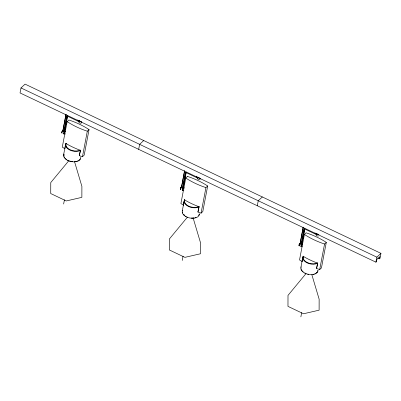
<?xml version="1.0" encoding="UTF-8"?>
<svg xmlns="http://www.w3.org/2000/svg" width="401" height="401" viewBox="0 0 401 401"><rect width="100%" height="100%" fill="white"/><g stroke="black" fill="none" stroke-linecap="round" stroke-linejoin="round"><path stroke-width="0.6" d="M379.486 258.835L379.998 258.359L380.95 253.362L25.083 84.13L21.002 87.939L20.05 92.937L375.917 262.164L376.429 261.693L376.86 259.422L379.917 256.565L379.486 258.835L377.792 258.028M62.681 131.588L65.98 114.315M62.857 131.147L66.04 114.465M63.894 131.628L66.892 115.914L79.453 121.914M64.13 131.628L66.892 115.914L67.077 116.18M64.496 131.568L67.493 115.854M64.556 131.718L67.503 116.265M64.711 131.774L64.862 130.982A1.564 0.501 -64.6 0 0 64.08 131.708L62.626 131.017A1.564 0.501 -64.6 0 1 63.243 130.34M79.318 155.648L80.456 150.26L79.318 155.648L82.446 156.741L84.18 155.122L89.052 129.588A59.965 35.834 10.8 0 0 68.882 119.999L67.152 121.613L62.28 147.152L64.882 148.676M63.639 154.636L65.634 144.19M64.847 148.766L65.899 143.337L66.3 143.688A60.31 36.04 10.8 0 0 79.824 150.119L80.34 150.31M79.137 120.551L78.882 121.889A1.564 0.932 10.8 0 1 79.087 121.433M63.624 204.049L64.441 199.783M82.446 156.741L87.318 131.202L89.052 129.588M138.671 149.347L139.628 144.35L143.703 140.54M181.302 187.999L184.6 170.726L181.367 188.149M182.52 188.039L185.518 172.325L198.074 178.325M182.751 188.039L185.518 172.325L185.698 172.585M183.232 187.372L185.999 172.866M183.182 188.129L186.239 172.079M187.508 176.405L185.773 178.024L180.901 203.563L183.473 205.177L184.52 199.748L183.503 205.086M182.265 211.041L184.254 200.595M182.244 260.46L183.062 256.194M197.944 212.059L199.076 206.665L197.944 212.059L201.066 213.152L202.801 211.533L207.673 185.994A59.965 35.834 10.8 0 0 187.508 176.41M201.066 213.152L205.939 187.613L207.673 185.994M257.297 205.758L258.249 200.761L262.329 196.951M300.038 243.813L303.221 227.136L300.103 243.963M301.026 245.051L304.138 228.735L316.143 234.47A1.564 0.932 10.8 0 0 316.128 234.705L316.379 233.367M301.261 245.046L304.138 228.735L304.319 228.996M301.853 243.783L304.735 228.67M301.913 243.943L304.86 228.49M316.564 268.464L317.702 263.076L316.564 268.464L319.692 269.562L321.427 267.943L326.294 242.404A59.965 35.834 10.8 0 0 306.128 232.821L304.394 234.435L299.527 259.968L302.128 261.497M300.885 267.452L302.875 257.006M302.093 261.587L303.146 256.154L303.547 256.51A60.31 36.04 10.8 0 0 317.066 262.941L317.582 263.126M300.87 316.87L301.682 312.6M319.692 269.562L324.564 244.024L326.294 242.404M375.917 262.164L376.87 257.166L380.95 253.362M81.543 122.039L77.714 120.099M196.269 176.199L196.455 176.791L200.164 178.45M314.955 232.921L315.056 233.006M318.63 234.705L318.975 234.78M68.877 160.646L50.762 182.565L50.727 193.553L66.28 200.946L81.864 197.357L81.894 186.37L74.596 161.859M187.498 217.056L169.382 238.976L169.352 249.963L184.901 257.357L200.485 253.763L200.52 242.775L193.036 217.668M306.118 273.467L288.003 295.382L287.973 306.369L303.522 313.767L319.111 310.173L319.141 299.186L311.838 274.68M200.154 179.503L198.655 179.598M81.208 123.202L80.035 123.187L78.902 122.33M318.339 236.059L316.94 235.883L316.143 235.151M81.734 121.959L81.388 121.889L81.649 122.135M200.355 178.37L200.009 178.3L200.269 178.54M198.961 206.715L198.445 206.53A60.31 36.04 10.8 0 1 184.926 200.099L184.49 199.838M21.002 87.939L376.87 257.166M315.216 233.161L318.79 234.861M198.32 179.473L197.678 178.991M77.599 119.994L77.679 120.245M324.564 244.019A59.965 35.834 10.8 0 1 304.399 234.43M317.497 271.667A8.456 5.053 10.8 0 1 316.685 272.735M315.432 273.592A8.456 5.053 10.8 0 1 314.66 273.923M313.808 274.184A8.456 5.053 10.8 0 1 312.885 274.369M308.78 274.309A8.456 5.053 10.8 0 1 307.732 274.089M305.732 273.417A8.456 5.053 10.8 0 1 304.815 272.981M303.216 271.938A8.456 5.053 10.8 0 1 301.602 270.089M301.306 269.437A8.456 5.053 10.8 0 1 301.141 268.785M316.725 272.525A8.456 5.053 10.8 0 1 316.153 272.986M317.853 270.239A8.456 5.053 10.8 0 1 317.757 270.86M318.088 270.485A8.737 5.223 10.8 0 1 308.148 274.359A8.737 5.223 10.8 0 1 301.146 266.845M317.627 263.287A8.737 5.223 10.8 0 1 307.116 262.891A8.737 5.223 10.8 0 1 303.141 256.399M317.462 262.906A8.441 5.048 10.8 0 1 307.306 262.525A8.441 5.048 10.8 0 1 303.467 256.249M317.597 234.194A1.604 0.957 10.8 0 1 317.221 234.049M316.89 233.858A1.604 0.957 10.8 0 1 316.64 233.628M318.008 234.364A1.754 1.048 10.8 0 1 316.514 233.658M300.489 243.156A1.564 0.501 -64.6 0 0 299.873 243.838L301.326 244.53A1.564 0.501 -64.6 0 1 302.108 243.798M300.6 243.031A1.604 0.516 -64.6 0 0 299.477 244.069A1.604 0.516 -64.6 0 0 299.126 245.868A1.564 0.501 -64.6 0 0 299.607 245.718M301.687 246.374A1.564 0.501 -64.6 0 1 300.996 246.755A1.604 0.516 -64.6 0 1 301.341 244.956A1.604 0.516 -64.6 0 1 302.469 243.918A1.604 0.516 -64.6 0 1 302.534 244.319M301.657 246.46A1.303 0.421 -64.6 0 1 301.181 246.204A1.303 0.421 -64.6 0 1 301.818 244.67A1.303 0.421 -64.6 0 1 302.509 244.399M302.489 246.294A1.303 0.421 -64.6 0 1 302.6 245.988M299.311 245.643A1.393 0.446 -64.6 0 1 299.056 245.643A1.429 0.461 -64.6 0 1 299.357 244.059A1.393 0.446 -64.6 0 1 300.344 243.141M301.838 246.334A1.393 0.446 -64.6 0 1 301.221 246.67M302.499 244.209A1.393 0.446 -64.6 0 0 301.517 245.131A1.429 0.461 -64.6 0 0 301.196 246.695M302.509 244.169A1.429 0.461 -64.6 0 1 302.59 244.505M300.344 243.141A1.429 0.461 -64.6 0 1 300.409 243.272M205.944 187.608A59.965 35.834 10.8 0 1 185.778 178.024M196.039 217.512A8.456 5.053 10.8 0 1 195.187 217.773M194.259 217.964A8.456 5.053 10.8 0 1 191.212 218.039M186.189 216.575A8.456 5.053 10.8 0 1 185.347 216.079M184.595 215.527A8.456 5.053 10.8 0 1 183.402 214.319M182.686 213.026A8.456 5.053 10.8 0 1 182.515 212.375M199.187 214.039A8.456 5.053 10.8 0 1 199.096 214.66M198.911 215.046A8.456 5.053 10.8 0 1 198.57 215.603M184.635 215.322A8.456 5.053 10.8 0 1 183.984 214.73M199.227 213.828A8.456 5.053 10.8 0 1 199.137 214.45M199.467 214.074A8.737 5.223 10.8 0 1 189.523 217.949A8.737 5.223 10.8 0 1 182.525 210.435M199.001 206.876A8.737 5.223 10.8 0 1 188.495 206.485A8.737 5.223 10.8 0 1 184.52 199.989M198.841 206.495A8.441 5.048 10.8 0 1 188.686 206.114A8.441 5.048 10.8 0 1 184.841 199.838M198.595 177.638A1.604 0.957 10.8 0 1 198.269 177.448M197.713 177.844A1.564 0.932 10.8 0 0 197.503 178.295L197.758 176.956A1.754 1.048 10.8 0 0 197.893 177.247M199.382 177.954A1.754 1.048 10.8 0 1 198.936 177.864M198.525 177.708A1.754 1.048 10.8 0 1 198.164 177.498M181.869 186.751A1.564 0.501 -64.6 0 0 181.247 187.427L182.701 188.119A1.564 0.501 -64.6 0 1 183.483 187.387M180.791 189.457A1.564 0.501 -64.6 0 1 180.595 188.269A1.564 0.501 -64.6 0 1 181.813 186.645M182.37 190.345A1.604 0.516 -64.6 0 1 182.711 188.57A1.564 0.501 -64.6 0 1 183.818 187.538A1.604 0.516 -64.6 0 1 183.909 187.909M182.64 190.37A1.604 0.516 -64.6 0 1 182.34 190.37M183.904 188.174A1.303 0.421 -64.6 0 0 183.828 187.868A1.303 0.421 -64.6 0 0 182.941 188.691A1.303 0.421 -64.6 0 0 182.655 190.154A1.303 0.421 -64.6 0 0 183.031 190.049M183.793 190.169A1.303 0.421 -64.6 0 1 183.864 189.884M180.691 189.232A1.393 0.446 -64.6 0 1 180.435 189.232M180.726 187.693A1.393 0.446 -64.6 0 1 181.713 186.771M183.939 188.36A1.429 0.461 -64.6 0 0 183.884 187.763A1.393 0.446 -64.6 0 0 182.901 188.681A1.429 0.461 -64.6 0 0 182.6 190.259A1.393 0.446 -64.6 0 0 183.026 190.129M181.718 186.731A1.429 0.461 -64.6 0 1 181.803 187.066M180.41 189.257A1.429 0.461 -64.6 0 1 180.711 187.673M87.318 131.202A59.965 35.834 10.8 0 1 67.157 121.613M80.25 158.846A8.456 5.053 10.8 0 1 78.867 160.375M78.19 160.771A8.456 5.053 10.8 0 1 77.418 161.102M76.561 161.367A8.456 5.053 10.8 0 1 74.656 161.658M72.591 161.628A8.456 5.053 10.8 0 1 69.463 160.971M68.486 160.6A8.456 5.053 10.8 0 1 67.569 160.164M66.726 159.668A8.456 5.053 10.8 0 1 65.318 158.53M64.777 157.914A8.456 5.053 10.8 0 1 64.06 156.621M63.894 155.964A8.456 5.053 10.8 0 1 63.949 154.701M63.934 155.758A8.456 5.053 10.8 0 1 63.99 154.49M80.807 157.002A8.737 5.223 10.8 0 1 71.438 161.643A8.737 5.223 10.8 0 1 63.904 154.029M80.38 150.47A8.737 5.223 10.8 0 1 69.874 150.074A8.737 5.223 10.8 0 1 65.894 143.578M80.22 150.089A8.441 5.048 10.8 0 1 70.065 149.703A8.441 5.048 10.8 0 1 66.22 143.433M80.761 121.458A1.604 0.957 10.8 0 1 80.355 121.373M79.974 121.227A1.604 0.957 10.8 0 1 79.398 120.806M80.761 121.543A1.754 1.048 10.8 0 1 79.097 120.561M79.954 121.027A1.754 1.048 10.8 0 1 79.599 120.816M63.228 130.16A1.604 0.516 -64.6 0 0 62.135 131.438A1.604 0.516 -64.6 0 0 61.879 133.047A1.564 0.501 -64.6 0 0 62.366 132.901M64.215 133.809A1.604 0.516 -64.6 0 1 63.629 133.493A1.604 0.516 -64.6 0 1 64.416 131.608A1.604 0.516 -64.6 0 1 65.268 131.272M64.426 133.623A1.273 0.406 -64.6 0 1 64.11 132.776A1.273 0.406 -64.6 0 1 65.198 131.498M65.208 131.463A1.303 0.421 -64.6 0 1 65.283 131.764M65.157 134.19A1.303 0.421 -64.6 0 1 65.173 133.759M61.919 132.866A1.393 0.446 -64.6 0 1 61.809 132.821A1.429 0.461 -64.6 0 1 62.115 131.242A1.393 0.446 -64.6 0 1 63.097 130.32A1.429 0.461 -64.6 0 1 63.163 130.45M64.406 133.718A1.393 0.446 -64.6 0 1 63.975 133.854A1.429 0.461 -64.6 0 1 64.28 132.27M64.27 132.31A1.393 0.446 -64.6 0 1 65.253 131.393M65.263 131.353A1.429 0.461 -64.6 0 1 65.348 131.683"/></g></svg>
